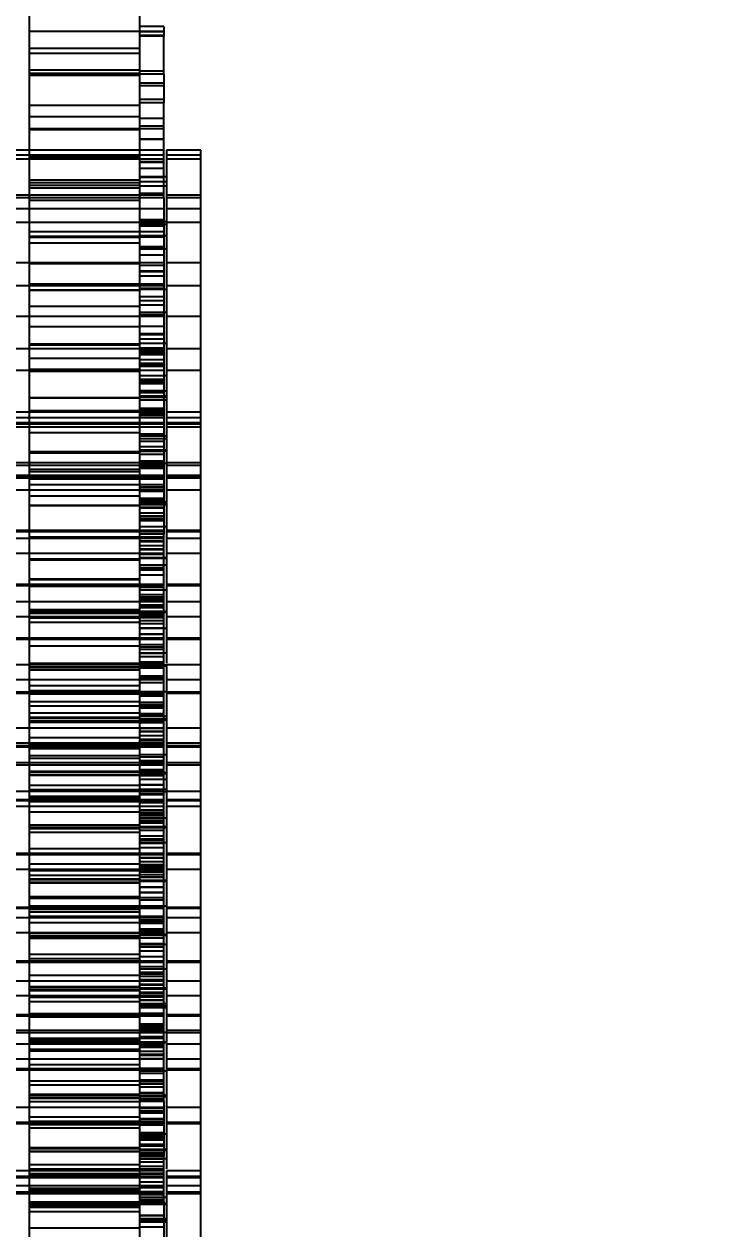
# Model space of a CAD drawing. Header units: metres. Extents: x 0 to 21025, y 0 to 14850.
# Drawn here: x 8857.71 to 8867.15, y 13120.65 to 13137.27 of the extents above; entities that cross this region are included whole.
import ezdxf

# ---------------------------------------------------------------- set-up
doc = ezdxf.new("R2010")
doc.units = ezdxf.units.M
doc.header["$LTSCALE"] = 25
doc.linetypes.add('HIDDEN2', pattern=[4.7625, 3.175, -1.5875])
doc.layers.add('18_COTAS', color=7, linetype='Continuous')
doc.layers.add('ST1', color=7, linetype='HIDDEN2')
doc.styles.add('ROMANS', font='ROMANS.SHX')
doc.dimstyles.new('25___1-25', dxfattribs={"dimscale": 25, "dimtxt": 2.5, "dimasz": 2, "dimexe": 1.5, "dimexo": 1, "dimgap": 0.5, "dimtad": 1, "dimzin": 12, "dimtxsty": 'ROMANS', "dimcen": 0, "dimclrd": 256, "dimclre": 256, "dimclrt": 3, "dimazin": 3, "dimtfac": 1, "dimtmove": 0, "dimatfit": 0, "dimfxl": 1, "dimlwd": -1, "dimlwe": -1, "dimarcsym": 0})

# ---------------------------------------------------------------- blocks, each defined once
blk = doc.blocks.new('*D14')
at = {"layer": '18_COTAS', "transparency": 16777216}
for p, q in [((8767.149, 13416.484), (9534.934, 13416.484)), ((9497.434, 11742.681), (9497.434, 13366.484)), ((8955.399, 11692.681), (9534.934, 11692.681))]:
    blk.add_line(p, q, dxfattribs=at)
for points in [[(9489.1, 13366.484), (9505.767, 13366.484), (9497.434, 13416.484)], [(9489.1, 11742.681), (9505.767, 11742.681), (9497.434, 11692.681)]]:
    blk.add_solid(points, dxfattribs=at)
at = {"layer": 'Defpoints', "color": 0, "transparency": 16777216}
for p in [(8742.149, 13416.484), (9497.434, 13416.484), (8930.399, 11692.681)]:
    blk.add_point(p, dxfattribs=at)
at = {"layer": '18_COTAS', "color": 3, "transparency": 16777216, "insert": (9447.731, 12554.582), "char_height": 62.5, "attachment_point": 5, "rotation": 90, "style": 'ROMANS'}
blk.add_mtext('1723,8', dxfattribs=at)

msp = doc.modelspace()

# ---------------------------------------------------------------- linework, layer by layer
at = {"layer": 'ST1'}
for p, q in [((8857.786, 13136.595), (8857.786, 13142.623)), ((8859.306, 13136.595), (8859.306, 13142.623)), ((8859.638, 13137.238), (8859.306, 13137.238)), ((8859.638, 13137.238), (8859.638, 13137.112)), ((8857.786, 13137.173), (8859.306, 13137.173)), ((8859.638, 13137.169), (8859.306, 13137.169)), ((8859.638, 13137.163), (8859.306, 13137.163)), ((8859.638, 13137.112), (8859.306, 13137.112)), ((8859.638, 13137.103), (8859.306, 13137.103)), ((8859.638, 13137.112), (8859.638, 13137.103)), ((8859.638, 13136.58), (8859.638, 13137.103)), ((8859.306, 13136.934), (8857.786, 13136.934)), ((8859.306, 13136.863), (8857.786, 13136.863)), ((8857.786, 13127.137), (8857.786, 13136.64)), ((8857.786, 13136.64), (8859.306, 13136.64)), ((8857.786, 13136.595), (8859.306, 13136.595)), ((8859.306, 13136.582), (8857.786, 13136.582)), ((8859.306, 13136.567), (8857.786, 13136.567)), ((8859.306, 13136.563), (8857.786, 13136.563)), ((8859.306, 13127.137), (8859.306, 13136.64)), ((8859.638, 13136.619), (8859.306, 13136.619)), ((8859.638, 13136.58), (8859.306, 13136.58)), ((8859.638, 13136.58), (8859.638, 13136.182)), ((8859.306, 13136.461), (8859.638, 13136.461)), ((8859.638, 13136.42), (8859.306, 13136.42)), ((8859.638, 13136.231), (8859.306, 13136.231)), ((8859.306, 13136.146), (8857.786, 13136.146)), ((8859.638, 13136.182), (8859.306, 13136.182)), ((8859.638, 13134.873), (8859.638, 13136.182)), ((8859.306, 13135.991), (8857.786, 13135.991)), ((8859.306, 13135.97), (8859.638, 13135.97)), ((8859.306, 13135.824), (8857.786, 13135.824)), ((8857.786, 13135.817), (8859.306, 13135.817)), ((8859.638, 13135.862), (8859.306, 13135.862)), ((8859.306, 13135.83), (8859.638, 13135.83)), ((8859.638, 13135.826), (8859.306, 13135.826)), ((8859.638, 13135.684), (8859.306, 13135.684)), ((8859.638, 13135.678), (8859.306, 13135.678)), ((8859.306, 13135.531), (8844.807, 13135.531)), ((8859.306, 13135.462), (8844.807, 13135.462)), ((8859.306, 13135.405), (8844.807, 13135.405)), ((8859.638, 13135.531), (8857.786, 13135.531)), ((8859.638, 13135.462), (8857.786, 13135.462)), ((8859.306, 13135.449), (8857.786, 13135.449)), ((8857.786, 13135.429), (8859.306, 13135.429)), ((8859.638, 13135.405), (8857.786, 13135.405)), ((8859.675, 13135.531), (8859.675, 13135.405)), ((8860.149, 13135.531), (8859.675, 13135.531)), ((8860.149, 13135.462), (8859.675, 13135.462)), ((8859.675, 13135.405), (8859.675, 13134.873)), ((8860.149, 13135.405), (8859.675, 13135.405)), ((8860.149, 13135.405), (8860.149, 13135.531)), ((8860.149, 13134.873), (8860.149, 13135.405)), ((8859.638, 13135.368), (8859.306, 13135.368)), ((8859.638, 13135.359), (8859.306, 13135.359)), ((8859.638, 13135.279), (8859.306, 13135.279)), ((8859.306, 13135.119), (8857.786, 13135.119)), ((8859.306, 13135.082), (8857.786, 13135.082)), ((8859.306, 13135.078), (8857.786, 13135.078)), ((8859.306, 13135.041), (8857.786, 13135.041)), ((8859.638, 13135.162), (8859.306, 13135.162)), ((8859.638, 13135.155), (8859.306, 13135.155)), ((8859.675, 13135.093), (8859.306, 13135.093)), ((8859.675, 13135.162), (8859.638, 13135.162)), ((8859.306, 13134.912), (8844.807, 13134.912)), ((8859.306, 13135.007), (8857.786, 13135.007)), ((8859.638, 13134.912), (8857.786, 13134.912)), ((8859.675, 13135.036), (8859.306, 13135.036)), ((8859.638, 13134.935), (8859.306, 13134.935)), ((8860.149, 13134.912), (8859.675, 13134.912)), ((8859.306, 13134.873), (8844.807, 13134.873)), ((8859.306, 13134.719), (8844.807, 13134.719)), ((8859.306, 13134.873), (8857.786, 13134.873)), ((8859.306, 13134.838), (8857.786, 13134.838)), ((8859.638, 13134.719), (8857.786, 13134.719)), ((8859.638, 13134.873), (8859.306, 13134.873)), ((8859.638, 13134.873), (8859.638, 13133.852)), ((8859.675, 13134.873), (8859.675, 13131.183)), ((8860.149, 13134.873), (8859.675, 13134.873)), ((8860.149, 13134.719), (8859.675, 13134.719)), ((8860.149, 13134.165), (8860.149, 13134.873)), ((8859.638, 13134.571), (8859.306, 13134.571)), ((8859.675, 13134.543), (8859.306, 13134.543)), ((8859.306, 13134.533), (8844.807, 13134.533)), ((8859.638, 13134.533), (8857.786, 13134.533)), ((8859.306, 13134.402), (8857.786, 13134.402)), ((8859.675, 13134.504), (8859.306, 13134.504)), ((8859.638, 13134.487), (8859.306, 13134.487)), ((8859.306, 13134.485), (8859.638, 13134.485)), ((8859.638, 13134.406), (8859.306, 13134.406)), ((8860.149, 13134.533), (8859.675, 13134.533)), ((8859.306, 13134.339), (8857.786, 13134.339)), ((8857.786, 13134.332), (8859.306, 13134.332)), ((8859.306, 13134.247), (8857.786, 13134.247)), ((8859.675, 13134.35), (8859.306, 13134.35)), ((8859.638, 13134.331), (8859.306, 13134.331)), ((8859.638, 13134.199), (8859.306, 13134.199)), ((8859.638, 13134.193), (8859.306, 13134.193)), ((8859.675, 13134.164), (8859.306, 13134.164)), ((8859.306, 13134.085), (8859.638, 13134.085)), ((8859.638, 13134.084), (8859.306, 13134.084)), ((8860.149, 13131.183), (8860.149, 13134.165)), ((8859.306, 13133.977), (8844.807, 13133.977)), ((8859.638, 13133.977), (8857.786, 13133.977)), ((8859.306, 13133.964), (8857.786, 13133.964)), ((8859.638, 13133.938), (8859.306, 13133.938)), ((8860.149, 13133.977), (8859.675, 13133.977)), ((8859.306, 13133.864), (8859.638, 13133.864)), ((8859.638, 13133.857), (8859.306, 13133.857)), ((8859.638, 13133.852), (8859.306, 13133.852)), ((8859.638, 13133.794), (8859.306, 13133.794)), ((8859.638, 13133.857), (8859.638, 13130.231)), ((8859.306, 13133.661), (8844.807, 13133.661)), ((8857.786, 13133.685), (8859.306, 13133.685)), ((8859.638, 13133.661), (8857.786, 13133.661)), ((8859.306, 13133.597), (8857.786, 13133.597)), ((8859.306, 13133.593), (8857.786, 13133.593)), ((8859.638, 13133.682), (8859.306, 13133.682)), ((8859.638, 13133.67), (8859.306, 13133.67)), ((8859.638, 13133.623), (8859.306, 13133.623)), ((8859.638, 13133.615), (8859.306, 13133.615)), ((8859.675, 13133.608), (8859.306, 13133.608)), ((8860.149, 13133.661), (8859.675, 13133.661)), ((8859.638, 13133.509), (8859.306, 13133.509)), ((8859.638, 13133.45), (8859.306, 13133.45)), ((8859.306, 13133.395), (8859.638, 13133.395)), ((8859.306, 13133.234), (8844.807, 13133.234)), ((8859.306, 13133.375), (8857.786, 13133.375)), ((8859.638, 13133.234), (8857.786, 13133.234)), ((8859.675, 13133.292), (8859.306, 13133.292)), ((8859.306, 13133.263), (8859.638, 13133.263)), ((8860.149, 13133.234), (8859.675, 13133.234)), ((8859.306, 13133.094), (8857.786, 13133.094)), ((8859.638, 13133.096), (8859.306, 13133.096)), ((8859.306, 13133), (8859.638, 13133)), ((8859.638, 13132.985), (8859.306, 13132.985)), ((8859.638, 13132.921), (8859.306, 13132.921)), ((8859.306, 13132.788), (8844.807, 13132.788)), ((8859.306, 13132.854), (8857.786, 13132.854)), ((8857.786, 13132.847), (8859.306, 13132.847)), ((8859.638, 13132.788), (8857.786, 13132.788)), ((8859.675, 13132.865), (8859.306, 13132.865)), ((8859.638, 13132.801), (8859.306, 13132.801)), ((8859.638, 13132.764), (8859.306, 13132.764)), ((8859.638, 13132.743), (8859.306, 13132.743)), ((8859.638, 13132.728), (8859.306, 13132.728)), ((8859.638, 13132.714), (8859.306, 13132.714)), ((8860.149, 13132.788), (8859.675, 13132.788)), ((8859.306, 13132.658), (8857.786, 13132.658)), ((8859.638, 13132.708), (8859.306, 13132.708)), ((8859.638, 13132.639), (8859.306, 13132.639)), ((8859.638, 13132.587), (8859.306, 13132.587)), ((8859.638, 13132.566), (8859.306, 13132.566)), ((8859.638, 13132.548), (8859.306, 13132.548)), ((8859.306, 13132.492), (8844.807, 13132.492)), ((8859.306, 13132.503), (8857.786, 13132.503)), ((8859.638, 13132.492), (8857.786, 13132.492)), ((8859.306, 13132.479), (8857.786, 13132.479)), ((8859.675, 13132.419), (8859.306, 13132.419)), ((8860.149, 13132.492), (8859.675, 13132.492)), ((8859.638, 13132.367), (8859.306, 13132.367)), ((8859.306, 13132.341), (8859.638, 13132.341)), ((8859.638, 13132.34), (8859.306, 13132.34)), ((8859.638, 13132.332), (8859.306, 13132.332)), ((8859.638, 13132.309), (8859.306, 13132.309)), ((8859.306, 13132.112), (8857.786, 13132.112)), ((8859.306, 13132.108), (8857.786, 13132.108)), ((8859.638, 13132.21), (8859.306, 13132.21)), ((8859.638, 13132.208), (8859.306, 13132.208)), ((8859.638, 13132.194), (8859.306, 13132.194)), ((8859.638, 13132.185), (8859.306, 13132.185)), ((8859.306, 13132.141), (8859.675, 13132.141)), ((8859.675, 13132.123), (8859.306, 13132.123)), ((8859.638, 13132.086), (8859.306, 13132.086)), ((8859.306, 13132.084), (8859.675, 13132.084)), ((8859.638, 13132.21), (8859.675, 13132.21)), ((8859.306, 13131.916), (8844.807, 13131.916)), ((8857.786, 13131.941), (8859.306, 13131.941)), ((8859.638, 13131.916), (8857.786, 13131.916)), ((8859.638, 13131.965), (8859.306, 13131.965)), ((8859.638, 13131.937), (8859.306, 13131.937)), ((8859.638, 13131.916), (8859.306, 13131.916)), ((8859.306, 13131.91), (8859.638, 13131.91)), ((8860.149, 13131.916), (8859.675, 13131.916)), ((8844.807, 13131.841), (8859.306, 13131.841)), ((8844.807, 13131.772), (8859.306, 13131.772)), ((8859.306, 13131.749), (8844.807, 13131.749)), ((8857.786, 13131.841), (8859.638, 13131.841)), ((8857.786, 13131.772), (8859.638, 13131.772)), ((8859.638, 13131.749), (8857.786, 13131.749)), ((8859.638, 13131.879), (8859.306, 13131.879)), ((8859.638, 13131.871), (8859.306, 13131.871)), ((8859.675, 13131.841), (8860.149, 13131.841)), ((8859.675, 13131.772), (8860.149, 13131.772)), ((8860.149, 13131.749), (8859.675, 13131.749)), ((8844.807, 13131.715), (8859.306, 13131.715)), ((8857.786, 13131.715), (8859.638, 13131.715)), ((8859.306, 13131.631), (8857.786, 13131.631)), ((8859.638, 13131.611), (8859.306, 13131.611)), ((8859.306, 13131.591), (8859.675, 13131.591)), ((8859.306, 13131.552), (8859.675, 13131.552)), ((8859.675, 13131.715), (8860.149, 13131.715)), ((8859.675, 13131.547), (8859.306, 13131.547)), ((8859.306, 13131.518), (8859.638, 13131.518)), ((8859.306, 13131.515), (8859.638, 13131.515)), ((8859.638, 13131.436), (8859.306, 13131.436)), ((8859.306, 13131.398), (8859.675, 13131.398)), ((8844.807, 13131.222), (8859.306, 13131.222)), ((8859.306, 13131.369), (8857.786, 13131.369)), ((8857.786, 13131.362), (8859.306, 13131.362)), ((8859.306, 13131.35), (8857.786, 13131.35)), ((8857.786, 13131.222), (8859.638, 13131.222)), ((8859.675, 13131.38), (8859.306, 13131.38)), ((8859.638, 13131.372), (8859.306, 13131.372)), ((8859.638, 13131.334), (8859.306, 13131.334)), ((8859.638, 13131.241), (8859.306, 13131.241)), ((8859.638, 13131.229), (8859.306, 13131.229)), ((8859.638, 13131.223), (8859.306, 13131.223)), ((8859.675, 13131.222), (8860.149, 13131.222)), ((8844.807, 13131.183), (8859.306, 13131.183)), ((8857.786, 13131.183), (8859.638, 13131.183)), ((8859.306, 13131.124), (8857.786, 13131.124)), ((8859.306, 13131.094), (8857.786, 13131.094)), ((8859.306, 13131.212), (8859.675, 13131.212)), ((8859.638, 13131.154), (8859.306, 13131.154)), ((8859.638, 13131.139), (8859.306, 13131.139)), ((8859.675, 13131.183), (8859.675, 13131.044)), ((8859.675, 13131.183), (8860.149, 13131.183)), ((8860.149, 13131.044), (8860.149, 13131.183)), ((8859.306, 13131.044), (8844.807, 13131.044)), ((8844.807, 13131.029), (8859.306, 13131.029)), ((8859.306, 13131.007), (8844.807, 13131.007)), ((8859.638, 13131.044), (8857.786, 13131.044)), ((8857.786, 13131.029), (8859.638, 13131.029)), ((8859.638, 13131.007), (8857.786, 13131.007)), ((8859.306, 13130.994), (8857.786, 13130.994)), ((8859.306, 13130.914), (8857.786, 13130.914)), ((8859.638, 13130.999), (8859.306, 13130.999)), ((8859.638, 13130.993), (8859.306, 13130.993)), ((8859.638, 13130.912), (8859.306, 13130.912)), ((8859.675, 13131.044), (8859.675, 13130.172)), ((8860.149, 13131.044), (8859.675, 13131.044)), ((8859.675, 13131.029), (8860.149, 13131.029)), ((8860.149, 13131.007), (8859.675, 13131.007)), ((8860.149, 13130.172), (8860.149, 13131.044)), ((8844.807, 13130.843), (8859.306, 13130.843)), ((8857.786, 13130.843), (8859.638, 13130.843)), ((8859.306, 13130.759), (8857.786, 13130.759)), ((8859.638, 13130.882), (8859.306, 13130.882)), ((8859.638, 13130.847), (8859.306, 13130.847)), ((8859.638, 13130.843), (8859.306, 13130.843)), ((8859.638, 13130.824), (8859.306, 13130.824)), ((8859.638, 13130.822), (8859.306, 13130.822)), ((8859.638, 13130.723), (8859.306, 13130.723)), ((8859.675, 13130.843), (8860.149, 13130.843)), ((8859.306, 13130.627), (8857.786, 13130.627)), ((8859.306, 13130.623), (8857.786, 13130.623)), ((8859.638, 13130.7), (8859.306, 13130.7)), ((8859.675, 13130.675), (8859.306, 13130.675)), ((8859.306, 13130.656), (8859.675, 13130.656)), ((8859.675, 13130.638), (8859.306, 13130.638)), ((8859.638, 13130.601), (8859.306, 13130.601)), ((8859.306, 13130.597), (8859.638, 13130.597)), ((8859.638, 13130.596), (8859.306, 13130.596)), ((8859.638, 13130.521), (8859.306, 13130.521)), ((8859.638, 13130.48), (8859.306, 13130.48)), ((8859.638, 13130.45), (8859.306, 13130.45)), ((8859.306, 13130.425), (8859.638, 13130.425)), ((8859.638, 13130.418), (8859.306, 13130.418)), ((8844.807, 13130.287), (8859.306, 13130.287)), ((8859.306, 13130.264), (8844.807, 13130.264)), ((8857.786, 13130.287), (8859.638, 13130.287)), ((8859.638, 13130.264), (8857.786, 13130.264)), ((8859.306, 13130.34), (8859.675, 13130.34)), ((8859.638, 13130.271), (8859.306, 13130.271)), ((8859.638, 13130.231), (8859.306, 13130.231)), ((8859.638, 13122.405), (8859.638, 13130.231)), ((8859.675, 13130.287), (8860.149, 13130.287)), ((8860.149, 13130.264), (8859.675, 13130.264)), ((8859.306, 13130.172), (8844.807, 13130.172)), ((8857.786, 13130.196), (8859.306, 13130.196)), ((8859.638, 13130.172), (8857.786, 13130.172)), ((8859.638, 13130.193), (8859.306, 13130.193)), ((8859.638, 13130.172), (8859.306, 13130.172)), ((8859.638, 13130.135), (8859.306, 13130.135)), ((8859.638, 13130.134), (8859.306, 13130.134)), ((8859.638, 13130.126), (8859.306, 13130.126)), ((8859.638, 13130.126), (8859.306, 13130.126)), ((8859.638, 13130.071), (8859.306, 13130.071)), ((8859.675, 13130.172), (8859.675, 13129.3)), ((8860.149, 13130.172), (8859.675, 13130.172)), ((8860.149, 13129.27), (8860.149, 13130.172)), ((8844.807, 13129.971), (8859.306, 13129.971)), ((8857.786, 13129.971), (8859.638, 13129.971)), ((8859.306, 13130.031), (8859.638, 13130.031)), ((8859.638, 13130.016), (8859.306, 13130.016)), ((8859.638, 13129.951), (8859.306, 13129.951)), ((8859.306, 13129.913), (8859.675, 13129.913)), ((8859.675, 13129.895), (8859.306, 13129.895)), ((8859.675, 13129.971), (8860.149, 13129.971)), ((8859.306, 13129.887), (8857.786, 13129.887)), ((8859.306, 13129.884), (8857.786, 13129.884)), ((8857.786, 13129.877), (8859.306, 13129.877)), ((8859.675, 13129.803), (8859.306, 13129.803)), ((8859.306, 13129.774), (8859.638, 13129.774)), ((8859.638, 13129.744), (8859.306, 13129.744)), ((8859.638, 13129.738), (8859.306, 13129.738)), ((8859.306, 13129.613), (8857.786, 13129.613)), ((8859.306, 13129.605), (8857.786, 13129.605)), ((8859.638, 13129.669), (8859.306, 13129.669)), ((8844.807, 13129.544), (8859.306, 13129.544)), ((8859.306, 13129.522), (8844.807, 13129.522)), ((8857.786, 13129.544), (8859.638, 13129.544)), ((8859.638, 13129.522), (8857.786, 13129.522)), ((8859.306, 13129.509), (8857.786, 13129.509)), ((8859.638, 13129.496), (8859.306, 13129.496)), ((8859.306, 13129.467), (8859.675, 13129.467)), ((8859.638, 13129.397), (8859.306, 13129.397)), ((8859.638, 13129.395), (8859.306, 13129.395)), ((8859.675, 13129.544), (8860.149, 13129.544)), ((8860.149, 13129.522), (8859.675, 13129.522)), ((8859.306, 13129.3), (8844.807, 13129.3)), ((8859.638, 13129.3), (8857.786, 13129.3)), ((8859.638, 13129.362), (8859.306, 13129.362)), ((8859.638, 13129.339), (8859.306, 13129.339)), ((8859.638, 13129.328), (8859.306, 13129.328)), ((8859.306, 13129.322), (8859.638, 13129.322)), ((8859.638, 13129.254), (8859.306, 13129.254)), ((8859.638, 13129.249), (8859.306, 13129.249)), ((8859.638, 13129.238), (8859.306, 13129.238)), ((8859.675, 13129.3), (8859.675, 13128.454)), ((8860.149, 13129.3), (8859.675, 13129.3)), ((8860.149, 13128.428), (8860.149, 13129.3)), ((8844.807, 13129.098), (8859.306, 13129.098)), ((8859.306, 13129.19), (8857.786, 13129.19)), ((8859.306, 13129.169), (8857.786, 13129.169)), ((8859.306, 13129.142), (8857.786, 13129.142)), ((8859.306, 13129.138), (8857.786, 13129.138)), ((8857.786, 13129.098), (8859.638, 13129.098)), ((8859.306, 13129.074), (8857.786, 13129.074)), ((8859.638, 13129.215), (8859.306, 13129.215)), ((8859.306, 13129.171), (8859.675, 13129.171)), ((8859.675, 13129.153), (8859.306, 13129.153)), ((8859.638, 13129.144), (8859.306, 13129.144)), ((8859.306, 13129.136), (8859.638, 13129.136)), ((8859.638, 13129.116), (8859.306, 13129.116)), ((8859.638, 13129.099), (8859.306, 13129.099)), ((8859.638, 13129.077), (8859.306, 13129.077)), ((8859.675, 13129.098), (8860.149, 13129.098)), ((8859.306, 13129.014), (8857.786, 13129.014)), ((8859.638, 13129.036), (8859.306, 13129.036)), ((8859.638, 13128.995), (8859.306, 13128.995)), ((8859.306, 13128.94), (8859.638, 13128.94)), ((8859.675, 13128.931), (8859.306, 13128.931)), ((8844.807, 13128.802), (8859.306, 13128.802)), ((8859.306, 13128.779), (8844.807, 13128.779)), ((8857.786, 13128.802), (8859.638, 13128.802)), ((8859.638, 13128.779), (8857.786, 13128.779)), ((8859.306, 13128.853), (8859.638, 13128.853)), ((8859.638, 13128.851), (8859.306, 13128.851)), ((8859.675, 13128.802), (8860.149, 13128.802)), ((8860.149, 13128.779), (8859.675, 13128.779)), ((8859.306, 13128.69), (8857.786, 13128.69)), ((8859.638, 13128.706), (8859.306, 13128.706)), ((8859.638, 13128.674), (8859.306, 13128.674)), ((8859.638, 13128.641), (8859.306, 13128.641)), ((8859.306, 13128.595), (8859.675, 13128.595)), ((8859.638, 13128.586), (8859.306, 13128.586)), ((8859.306, 13128.428), (8844.807, 13128.428)), ((8857.786, 13128.452), (8859.306, 13128.452)), ((8859.306, 13128.443), (8857.786, 13128.443)), ((8859.638, 13128.428), (8857.786, 13128.428)), ((8859.306, 13128.399), (8857.786, 13128.399)), ((8859.306, 13128.546), (8859.638, 13128.546)), ((8859.638, 13128.466), (8859.306, 13128.466)), ((8859.638, 13128.449), (8859.306, 13128.449)), ((8859.638, 13128.428), (8859.306, 13128.428)), ((8859.306, 13128.428), (8859.675, 13128.428)), ((8859.675, 13128.41), (8859.306, 13128.41)), ((8859.675, 13128.428), (8859.675, 13127.556)), ((8860.149, 13128.428), (8859.675, 13128.428)), ((8860.149, 13127.556), (8860.149, 13128.428)), ((8844.807, 13128.226), (8859.306, 13128.226)), ((8857.786, 13128.392), (8859.306, 13128.392)), ((8859.306, 13128.357), (8857.786, 13128.357)), ((8857.786, 13128.226), (8859.638, 13128.226)), ((8859.638, 13128.391), (8859.306, 13128.391)), ((8859.638, 13128.382), (8859.306, 13128.382)), ((8859.638, 13128.272), (8859.306, 13128.272)), ((8859.638, 13128.259), (8859.306, 13128.259)), ((8859.638, 13128.253), (8859.306, 13128.253)), ((8859.675, 13128.226), (8860.149, 13128.226)), ((8859.306, 13128.142), (8857.786, 13128.142)), ((8859.306, 13128.072), (8857.786, 13128.072)), ((8859.638, 13128.184), (8859.306, 13128.184)), ((8844.807, 13128.059), (8859.306, 13128.059)), ((8859.306, 13128.037), (8844.807, 13128.037)), ((8857.786, 13128.059), (8859.638, 13128.059)), ((8859.638, 13128.037), (8857.786, 13128.037)), ((8859.306, 13128.024), (8857.786, 13128.024)), ((8859.306, 13127.921), (8857.786, 13127.921)), ((8859.675, 13128.059), (8859.306, 13128.059)), ((8859.306, 13128.03), (8859.638, 13128.03)), ((8859.638, 13128.028), (8859.306, 13128.028)), ((8859.638, 13128), (8859.306, 13128)), ((8859.638, 13127.912), (8859.306, 13127.912)), ((8859.675, 13128.059), (8860.149, 13128.059)), ((8860.149, 13128.037), (8859.675, 13128.037)), ((8859.306, 13127.861), (8857.786, 13127.861)), ((8857.786, 13127.766), (8859.306, 13127.766)), ((8859.638, 13127.877), (8859.306, 13127.877)), ((8859.638, 13127.854), (8859.306, 13127.854)), ((8859.638, 13127.843), (8859.306, 13127.843)), ((8859.306, 13127.837), (8859.638, 13127.837)), ((8859.638, 13127.753), (8859.306, 13127.753)), ((8859.638, 13127.752), (8859.306, 13127.752)), ((8859.638, 13127.73), (8859.306, 13127.73)), ((8859.306, 13127.705), (8857.786, 13127.705)), ((8857.786, 13127.697), (8859.306, 13127.697)), ((8859.306, 13127.657), (8857.786, 13127.657)), ((8859.306, 13127.653), (8857.786, 13127.653)), ((8857.786, 13127.64), (8859.306, 13127.64)), ((8859.306, 13127.723), (8859.675, 13127.723)), ((8859.306, 13127.686), (8859.675, 13127.686)), ((8859.675, 13127.668), (8859.306, 13127.668)), ((8859.638, 13127.651), (8859.306, 13127.651)), ((8859.638, 13127.631), (8859.306, 13127.631)), ((8859.306, 13127.556), (8844.807, 13127.556)), ((8859.638, 13127.556), (8857.786, 13127.556)), ((8859.306, 13127.425), (8857.786, 13127.425)), ((8859.638, 13127.551), (8859.306, 13127.551)), ((8859.638, 13127.51), (8859.306, 13127.51)), ((8859.638, 13127.51), (8859.306, 13127.51)), ((8859.638, 13127.505), (8859.306, 13127.505)), ((8859.306, 13127.455), (8859.638, 13127.455)), ((8859.638, 13127.4), (8859.306, 13127.4)), ((8859.675, 13127.556), (8859.675, 13127.047)), ((8860.149, 13127.556), (8859.675, 13127.556)), ((8860.149, 13127.042), (8860.149, 13127.556)), ((8844.807, 13127.354), (8859.306, 13127.354)), ((8844.807, 13127.317), (8859.306, 13127.317)), ((8859.306, 13127.294), (8844.807, 13127.294)), ((8857.786, 13127.354), (8859.638, 13127.354)), ((8859.306, 13127.33), (8857.786, 13127.33)), ((8857.786, 13127.317), (8859.638, 13127.317)), ((8859.638, 13127.294), (8857.786, 13127.294)), ((8859.306, 13127.27), (8857.786, 13127.27)), ((8859.306, 13127.391), (8859.638, 13127.391)), ((8859.638, 13127.354), (8859.306, 13127.354)), ((8859.638, 13127.333), (8859.306, 13127.333)), ((8859.675, 13127.354), (8860.149, 13127.354)), ((8859.675, 13127.317), (8860.149, 13127.317)), ((8860.149, 13127.294), (8859.675, 13127.294)), ((8859.306, 13127.078), (8844.807, 13127.078)), ((8859.306, 13127.176), (8857.786, 13127.176)), ((8859.306, 13127.137), (8857.786, 13127.137)), ((8857.786, 13123.224), (8857.786, 13127.137)), ((8859.638, 13127.078), (8857.786, 13127.078)), ((8859.675, 13127.187), (8859.306, 13127.187)), ((8859.638, 13127.156), (8859.306, 13127.156)), ((8859.306, 13123.224), (8859.306, 13127.137)), ((8859.306, 13127.108), (8859.638, 13127.108)), ((8859.638, 13127.107), (8859.306, 13127.107)), ((8859.638, 13127.101), (8859.306, 13127.101)), ((8860.149, 13127.078), (8859.675, 13127.078)), ((8859.306, 13127.047), (8844.807, 13127.047)), ((8859.638, 13127.047), (8857.786, 13127.047)), ((8859.306, 13126.958), (8857.786, 13126.958)), ((8857.786, 13126.954), (8859.306, 13126.954)), ((8859.306, 13126.914), (8857.786, 13126.914)), ((8857.786, 13126.907), (8859.306, 13126.907)), ((8859.306, 13127.061), (8859.638, 13127.061)), ((8859.638, 13126.981), (8859.306, 13126.981)), ((8859.638, 13126.961), (8859.306, 13126.961)), ((8859.306, 13126.943), (8859.675, 13126.943)), ((8859.638, 13126.929), (8859.306, 13126.929)), ((8859.638, 13126.928), (8859.306, 13126.928)), ((8859.675, 13126.925), (8859.306, 13126.925)), ((8859.638, 13126.897), (8859.306, 13126.897)), ((8859.675, 13127.047), (8859.675, 13123.357)), ((8860.149, 13127.047), (8859.675, 13127.047)), ((8860.149, 13126.339), (8860.149, 13127.047)), ((8857.786, 13126.768), (8859.306, 13126.768)), ((8859.306, 13126.851), (8859.675, 13126.851)), ((8859.638, 13126.774), (8859.306, 13126.774)), ((8859.638, 13126.768), (8859.306, 13126.768)), ((8859.306, 13126.684), (8844.807, 13126.684)), ((8844.807, 13126.574), (8859.306, 13126.574)), ((8857.786, 13126.708), (8859.306, 13126.708)), ((8859.638, 13126.684), (8857.786, 13126.684)), ((8859.306, 13126.613), (8857.786, 13126.613)), ((8859.306, 13126.587), (8857.786, 13126.587)), ((8857.786, 13126.574), (8859.638, 13126.574)), ((8859.675, 13126.709), (8859.306, 13126.709)), ((8859.638, 13126.705), (8859.306, 13126.705)), ((8859.638, 13126.699), (8859.306, 13126.699)), ((8859.638, 13126.683), (8859.306, 13126.683)), ((8859.675, 13126.678), (8859.306, 13126.678)), ((8859.638, 13126.646), (8859.306, 13126.646)), ((8859.638, 13126.638), (8859.306, 13126.638)), ((8860.149, 13126.684), (8859.675, 13126.684)), ((8859.675, 13126.574), (8860.149, 13126.574)), ((8859.306, 13126.552), (8844.807, 13126.552)), ((8844.807, 13126.482), (8859.306, 13126.482)), ((8859.638, 13126.552), (8857.786, 13126.552)), ((8859.306, 13126.539), (8857.786, 13126.539)), ((8857.786, 13126.482), (8859.638, 13126.482)), ((8859.306, 13126.398), (8857.786, 13126.398)), ((8859.638, 13126.528), (8859.306, 13126.528)), ((8859.638, 13126.427), (8859.306, 13126.427)), ((8860.149, 13126.552), (8859.675, 13126.552)), ((8859.675, 13126.482), (8860.149, 13126.482)), ((8859.638, 13126.392), (8859.306, 13126.392)), ((8859.638, 13126.369), (8859.306, 13126.369)), ((8859.638, 13126.359), (8859.306, 13126.359)), ((8859.306, 13126.352), (8859.638, 13126.352)), ((8859.675, 13126.315), (8859.306, 13126.315)), ((8859.306, 13126.286), (8859.638, 13126.286)), ((8859.638, 13126.268), (8859.306, 13126.268)), ((8859.638, 13126.245), (8859.306, 13126.245)), ((8860.149, 13123.357), (8860.149, 13126.339)), ((8859.306, 13126.22), (8857.786, 13126.22)), ((8857.786, 13126.212), (8859.306, 13126.212)), ((8859.306, 13126.177), (8857.786, 13126.177)), ((8859.306, 13126.172), (8857.786, 13126.172)), ((8859.306, 13126.168), (8857.786, 13126.168)), ((8859.306, 13126.117), (8857.786, 13126.117)), ((8859.306, 13126.201), (8859.675, 13126.201)), ((8859.675, 13126.183), (8859.306, 13126.183)), ((8859.638, 13126.146), (8859.306, 13126.146)), ((8859.638, 13126.066), (8859.306, 13126.066)), ((8859.638, 13126.025), (8859.306, 13126.025)), ((8859.638, 13126.008), (8859.306, 13126.008)), ((8859.306, 13125.979), (8859.675, 13125.979)), ((8859.306, 13125.97), (8859.638, 13125.97)), ((8859.638, 13125.906), (8859.306, 13125.906)), ((8844.807, 13125.832), (8859.306, 13125.832)), ((8859.306, 13125.812), (8844.807, 13125.812)), ((8859.306, 13125.809), (8844.807, 13125.809)), ((8857.786, 13125.896), (8859.306, 13125.896)), ((8857.786, 13125.832), (8859.638, 13125.832)), ((8859.638, 13125.812), (8857.786, 13125.812)), ((8859.638, 13125.809), (8857.786, 13125.809)), ((8859.638, 13125.766), (8859.306, 13125.766)), ((8859.638, 13125.761), (8859.306, 13125.761)), ((8859.675, 13125.832), (8860.149, 13125.832)), ((8860.149, 13125.812), (8859.675, 13125.812)), ((8860.149, 13125.809), (8859.675, 13125.809)), ((8844.807, 13125.61), (8859.306, 13125.61)), ((8859.306, 13125.681), (8857.786, 13125.681)), ((8857.786, 13125.61), (8859.638, 13125.61)), ((8859.306, 13125.586), (8857.786, 13125.586)), ((8859.638, 13125.711), (8859.306, 13125.711)), ((8859.638, 13125.671), (8859.306, 13125.671)), ((8859.638, 13125.656), (8859.306, 13125.656)), ((8859.306, 13125.647), (8859.638, 13125.647)), ((8859.638, 13125.616), (8859.306, 13125.616)), ((8859.638, 13125.61), (8859.306, 13125.61)), ((8859.638, 13125.589), (8859.306, 13125.589)), ((8859.306, 13125.576), (8859.638, 13125.576)), ((8859.675, 13125.61), (8860.149, 13125.61)), ((8859.306, 13125.526), (8857.786, 13125.526)), ((8859.306, 13125.473), (8857.786, 13125.473)), ((8857.786, 13125.469), (8859.306, 13125.469)), ((8859.306, 13125.429), (8857.786, 13125.429)), ((8857.786, 13125.422), (8859.306, 13125.422)), ((8859.638, 13125.535), (8859.306, 13125.535)), ((8859.638, 13125.503), (8859.306, 13125.503)), ((8859.638, 13125.496), (8859.306, 13125.496)), ((8859.306, 13125.458), (8859.675, 13125.458)), ((8859.675, 13125.443), (8859.306, 13125.443)), ((8859.675, 13125.44), (8859.306, 13125.44)), ((8859.306, 13125.364), (8859.638, 13125.364)), ((8859.638, 13125.363), (8859.306, 13125.363)), ((8859.638, 13125.289), (8859.306, 13125.289)), ((8859.638, 13125.283), (8859.306, 13125.283)), ((8844.807, 13125.089), (8859.306, 13125.089)), ((8859.306, 13125.229), (8857.786, 13125.229)), ((8859.306, 13125.208), (8857.786, 13125.208)), ((8859.306, 13125.102), (8857.786, 13125.102)), ((8857.786, 13125.089), (8859.638, 13125.089)), ((8859.638, 13125.217), (8859.306, 13125.217)), ((8859.638, 13125.214), (8859.306, 13125.214)), ((8859.638, 13125.185), (8859.306, 13125.185)), ((8859.306, 13125.107), (8859.675, 13125.107)), ((8859.675, 13125.089), (8860.149, 13125.089)), ((8859.306, 13125.067), (8844.807, 13125.067)), ((8859.306, 13124.939), (8844.807, 13124.939)), ((8859.638, 13125.067), (8857.786, 13125.067)), ((8859.306, 13125.054), (8857.786, 13125.054)), ((8857.786, 13125.023), (8859.306, 13125.023)), ((8857.786, 13124.964), (8859.306, 13124.964)), ((8859.638, 13124.939), (8857.786, 13124.939)), ((8859.638, 13124.96), (8859.306, 13124.96)), ((8859.638, 13124.942), (8859.306, 13124.942)), ((8859.638, 13124.939), (8859.306, 13124.939)), ((8859.638, 13124.907), (8859.306, 13124.907)), ((8859.638, 13124.902), (8859.306, 13124.902)), ((8860.149, 13125.067), (8859.675, 13125.067)), ((8860.149, 13124.939), (8859.675, 13124.939)), ((8844.807, 13124.738), (8859.306, 13124.738)), ((8859.306, 13124.869), (8857.786, 13124.869)), ((8857.786, 13124.738), (8859.638, 13124.738)), ((8859.638, 13124.894), (8859.306, 13124.894)), ((8859.638, 13124.884), (8859.306, 13124.884)), ((8859.638, 13124.874), (8859.306, 13124.874)), ((8859.306, 13124.867), (8859.638, 13124.867)), ((8859.638, 13124.783), (8859.306, 13124.783)), ((8859.638, 13124.783), (8859.306, 13124.783)), ((8859.638, 13124.76), (8859.306, 13124.76)), ((8859.675, 13124.738), (8860.149, 13124.738)), ((8859.306, 13124.735), (8857.786, 13124.735)), ((8857.786, 13124.727), (8859.306, 13124.727)), ((8859.306, 13124.687), (8857.786, 13124.687)), ((8859.306, 13124.683), (8857.786, 13124.683)), ((8859.306, 13124.654), (8857.786, 13124.654)), ((8859.306, 13124.716), (8859.675, 13124.716)), ((8859.675, 13124.698), (8859.306, 13124.698)), ((8859.638, 13124.661), (8859.306, 13124.661)), ((8859.638, 13124.581), (8859.306, 13124.581)), ((8859.675, 13124.57), (8859.306, 13124.57)), ((8859.306, 13124.432), (8857.786, 13124.432)), ((8859.306, 13124.541), (8859.638, 13124.541)), ((8859.638, 13124.54), (8859.306, 13124.54)), ((8859.306, 13124.485), (8859.638, 13124.485)), ((8844.807, 13124.347), (8859.306, 13124.347)), ((8859.306, 13124.324), (8844.807, 13124.324)), ((8859.306, 13124.373), (8857.786, 13124.373)), ((8857.786, 13124.347), (8859.638, 13124.347)), ((8859.638, 13124.324), (8857.786, 13124.324)), ((8859.638, 13124.401), (8859.306, 13124.401)), ((8859.638, 13124.264), (8859.306, 13124.264)), ((8859.675, 13124.347), (8860.149, 13124.347)), ((8860.149, 13124.324), (8859.675, 13124.324)), ((8857.786, 13124.151), (8859.306, 13124.151)), ((8859.306, 13124.235), (8859.675, 13124.235)), ((8859.638, 13124.186), (8859.306, 13124.186)), ((8859.638, 13124.162), (8859.306, 13124.162)), ((8859.638, 13124.131), (8859.306, 13124.131)), ((8859.306, 13124.091), (8859.638, 13124.091)), ((8859.306, 13124.067), (8844.807, 13124.067)), ((8859.638, 13124.067), (8857.786, 13124.067)), ((8859.306, 13123.988), (8857.786, 13123.988)), ((8857.786, 13123.984), (8859.306, 13123.984)), ((8859.306, 13123.945), (8857.786, 13123.945)), ((8859.306, 13123.937), (8857.786, 13123.937)), ((8857.786, 13123.937), (8859.306, 13123.937)), ((8859.638, 13124.022), (8859.306, 13124.022)), ((8859.638, 13124.016), (8859.306, 13124.016)), ((8859.638, 13124.011), (8859.306, 13124.011)), ((8859.306, 13123.973), (8859.675, 13123.973)), ((8859.675, 13123.955), (8859.306, 13123.955)), ((8859.638, 13123.911), (8859.306, 13123.911)), ((8860.149, 13124.067), (8859.675, 13124.067)), ((8844.807, 13123.866), (8859.306, 13123.866)), ((8857.786, 13123.866), (8859.638, 13123.866)), ((8859.306, 13123.841), (8857.786, 13123.841)), ((8859.306, 13123.782), (8857.786, 13123.782)), ((8859.306, 13123.903), (8859.638, 13123.903)), ((8859.638, 13123.866), (8859.306, 13123.866)), ((8859.638, 13123.845), (8859.306, 13123.845)), ((8859.638, 13123.804), (8859.306, 13123.804)), ((8859.638, 13123.798), (8859.306, 13123.798)), ((8859.306, 13123.757), (8859.675, 13123.757)), ((8859.675, 13123.866), (8860.149, 13123.866)), ((8844.807, 13123.604), (8859.306, 13123.604)), ((8859.306, 13123.582), (8844.807, 13123.582)), ((8859.306, 13123.617), (8857.786, 13123.617)), ((8857.786, 13123.604), (8859.638, 13123.604)), ((8859.638, 13123.582), (8857.786, 13123.582)), ((8859.638, 13123.729), (8859.306, 13123.729)), ((8859.306, 13123.726), (8859.675, 13123.726)), ((8859.675, 13123.698), (8859.306, 13123.698)), ((8859.306, 13123.62), (8859.638, 13123.62)), ((8859.638, 13123.619), (8859.306, 13123.619)), ((8859.675, 13123.604), (8860.149, 13123.604)), ((8860.149, 13123.582), (8859.675, 13123.582)), ((8859.306, 13123.569), (8857.786, 13123.569)), ((8859.638, 13123.473), (8859.306, 13123.473)), ((8859.638, 13123.457), (8859.306, 13123.457)), ((8859.638, 13123.441), (8859.306, 13123.441)), ((8859.638, 13123.422), (8859.306, 13123.422)), ((8844.807, 13123.388), (8859.306, 13123.388)), ((8844.807, 13123.357), (8859.306, 13123.357)), ((8857.786, 13123.388), (8859.306, 13123.388)), ((8857.786, 13123.357), (8859.638, 13123.357)), ((8857.786, 13123.279), (8859.306, 13123.279)), ((8859.306, 13123.259), (8857.786, 13123.259)), ((8859.306, 13123.25), (8857.786, 13123.25)), ((8857.786, 13123.242), (8859.306, 13123.242)), ((8859.638, 13123.399), (8859.306, 13123.399)), ((8859.638, 13123.389), (8859.306, 13123.389)), ((8859.638, 13123.388), (8859.306, 13123.388)), ((8859.306, 13123.382), (8859.638, 13123.382)), ((8859.306, 13123.363), (8859.675, 13123.363)), ((8859.638, 13123.298), (8859.306, 13123.298)), ((8859.638, 13123.275), (8859.306, 13123.275)), ((8859.675, 13123.388), (8860.149, 13123.388)), ((8859.675, 13123.357), (8859.675, 13123.221)), ((8859.675, 13123.357), (8860.149, 13123.357)), ((8860.149, 13123.195), (8860.149, 13123.357)), ((8859.306, 13123.195), (8844.807, 13123.195)), ((8859.306, 13123.224), (8857.786, 13123.224)), ((8857.786, 13119.282), (8857.786, 13123.224)), ((8857.786, 13123.219), (8859.306, 13123.219)), ((8859.306, 13123.202), (8857.786, 13123.202)), ((8859.306, 13123.198), (8857.786, 13123.198)), ((8859.638, 13123.195), (8857.786, 13123.195)), ((8859.306, 13123.124), (8857.786, 13123.124)), ((8859.306, 13123.118), (8857.786, 13123.118)), ((8859.306, 13123.1), (8857.786, 13123.1)), ((8859.306, 13123.231), (8859.675, 13123.231)), ((8859.306, 13119.282), (8859.306, 13123.224)), ((8859.638, 13123.216), (8859.306, 13123.216)), ((8859.675, 13123.213), (8859.306, 13123.213)), ((8859.638, 13123.195), (8859.306, 13123.195)), ((8859.638, 13123.176), (8859.306, 13123.176)), ((8859.638, 13123.158), (8859.306, 13123.158)), ((8859.638, 13123.15), (8859.306, 13123.15)), ((8859.638, 13123.096), (8859.306, 13123.096)), ((8859.675, 13123.195), (8859.675, 13122.324)), ((8860.149, 13123.195), (8859.675, 13123.195)), ((8860.149, 13122.323), (8860.149, 13123.195)), ((8844.807, 13122.994), (8859.306, 13122.994)), ((8857.786, 13122.994), (8859.638, 13122.994)), ((8859.306, 13122.91), (8857.786, 13122.91)), ((8859.638, 13123.055), (8859.306, 13123.055)), ((8859.638, 13123.039), (8859.306, 13123.039)), ((8859.306, 13123), (8859.638, 13123)), ((8859.675, 13122.994), (8860.149, 13122.994)), ((8844.807, 13122.862), (8859.306, 13122.862)), ((8859.306, 13122.839), (8844.807, 13122.839)), ((8857.786, 13122.862), (8859.638, 13122.862)), ((8859.638, 13122.839), (8857.786, 13122.839)), ((8859.638, 13122.861), (8859.306, 13122.861)), ((8859.638, 13122.84), (8859.306, 13122.84)), ((8859.675, 13122.826), (8859.306, 13122.826)), ((8859.306, 13122.797), (8859.638, 13122.797)), ((8859.675, 13122.862), (8860.149, 13122.862)), ((8860.149, 13122.839), (8859.675, 13122.839)), ((8859.306, 13122.688), (8857.786, 13122.688)), ((8859.306, 13122.629), (8857.786, 13122.629)), ((8859.638, 13122.701), (8859.306, 13122.701)), ((8859.638, 13122.696), (8859.306, 13122.696)), ((8859.638, 13122.676), (8859.306, 13122.676)), ((8859.638, 13122.646), (8859.306, 13122.646)), ((8859.306, 13122.606), (8859.638, 13122.606)), ((8859.306, 13122.503), (8857.786, 13122.503)), ((8857.786, 13122.499), (8859.306, 13122.499)), ((8859.306, 13122.46), (8857.786, 13122.46)), ((8857.786, 13122.452), (8859.306, 13122.452)), ((8859.638, 13122.526), (8859.306, 13122.526)), ((8859.638, 13122.52), (8859.306, 13122.52)), ((8859.306, 13122.491), (8859.675, 13122.491)), ((8859.306, 13122.488), (8859.675, 13122.488)), ((8859.675, 13122.47), (8859.306, 13122.47)), ((8859.638, 13122.437), (8859.306, 13122.437)), ((8859.638, 13122.418), (8859.306, 13122.418)), ((8859.306, 13122.323), (8844.807, 13122.323)), ((8857.786, 13122.407), (8859.306, 13122.407)), ((8859.638, 13122.323), (8857.786, 13122.323)), ((8859.638, 13122.405), (8859.306, 13122.405)), ((8859.638, 13122.319), (8859.306, 13122.319)), ((8859.638, 13122.313), (8859.306, 13122.313)), ((8859.638, 13122.277), (8859.306, 13122.277)), ((8859.638, 13122.272), (8859.306, 13122.272)), ((8859.638, 13122.244), (8859.306, 13122.244)), ((8859.638, 13122.405), (8859.638, 13121.65)), ((8859.675, 13122.323), (8859.675, 13121.477)), ((8860.149, 13122.323), (8859.675, 13122.323)), ((8860.149, 13121.451), (8860.149, 13122.323)), ((8844.807, 13122.122), (8859.306, 13122.122)), ((8844.807, 13122.119), (8859.306, 13122.119)), ((8859.306, 13122.097), (8844.807, 13122.097)), ((8859.306, 13122.192), (8857.786, 13122.192)), ((8859.306, 13122.132), (8857.786, 13122.132)), ((8857.786, 13122.122), (8859.638, 13122.122)), ((8857.786, 13122.119), (8859.638, 13122.119)), ((8859.638, 13122.097), (8857.786, 13122.097)), ((8859.306, 13122.097), (8857.786, 13122.097)), ((8859.306, 13122.084), (8857.786, 13122.084)), ((8859.638, 13122.167), (8859.306, 13122.167)), ((8859.306, 13122.159), (8859.638, 13122.159)), ((8859.638, 13122.122), (8859.306, 13122.122)), ((8859.638, 13122.101), (8859.306, 13122.101)), ((8859.638, 13122.078), (8859.306, 13122.078)), ((8859.675, 13122.122), (8860.149, 13122.122)), ((8859.675, 13122.119), (8860.149, 13122.119)), ((8860.149, 13122.097), (8859.675, 13122.097)), ((8859.306, 13122.038), (8857.786, 13122.038)), ((8859.638, 13121.972), (8859.306, 13121.972)), ((8859.675, 13121.954), (8859.306, 13121.954)), ((8859.638, 13121.937), (8859.306, 13121.937)), ((8859.638, 13121.914), (8859.306, 13121.914)), ((8859.306, 13121.765), (8857.786, 13121.765)), ((8857.786, 13121.757), (8859.306, 13121.757)), ((8859.638, 13121.904), (8859.306, 13121.904)), ((8859.306, 13121.897), (8859.638, 13121.897)), ((8859.306, 13121.876), (8859.638, 13121.876)), ((8859.638, 13121.875), (8859.306, 13121.875)), ((8859.638, 13121.813), (8859.306, 13121.813)), ((8859.638, 13121.79), (8859.306, 13121.79)), ((8859.306, 13121.746), (8859.675, 13121.746)), ((8859.306, 13121.717), (8857.786, 13121.717)), ((8859.306, 13121.713), (8857.786, 13121.713)), ((8859.638, 13121.729), (8859.306, 13121.729)), ((8859.675, 13121.728), (8859.306, 13121.728)), ((8859.638, 13121.697), (8859.306, 13121.697)), ((8859.638, 13121.691), (8859.306, 13121.691)), ((8859.306, 13121.681), (8859.638, 13121.681)), ((8859.638, 13121.665), (8859.306, 13121.665)), ((8859.306, 13121.65), (8859.638, 13121.65)), ((8859.306, 13121.618), (8859.675, 13121.618)), ((8859.638, 13121.611), (8859.306, 13121.611)), ((8859.638, 13121.028), (8859.638, 13121.65)), ((8859.306, 13121.451), (8844.807, 13121.451)), ((8857.786, 13121.535), (8859.306, 13121.535)), ((8857.786, 13121.475), (8859.306, 13121.475)), ((8859.638, 13121.451), (8857.786, 13121.451)), ((8859.638, 13121.57), (8859.306, 13121.57)), ((8859.306, 13121.515), (8859.638, 13121.515)), ((8859.638, 13121.472), (8859.306, 13121.472)), ((8859.638, 13121.451), (8859.306, 13121.451)), ((8859.638, 13121.414), (8859.306, 13121.414)), ((8859.675, 13121.451), (8859.675, 13121.133)), ((8860.149, 13121.451), (8859.675, 13121.451)), ((8860.149, 13121.133), (8860.149, 13121.451)), ((8844.807, 13121.377), (8859.306, 13121.377)), ((8859.306, 13121.354), (8844.807, 13121.354)), ((8844.807, 13121.249), (8859.306, 13121.249)), ((8859.306, 13121.407), (8857.786, 13121.407)), ((8859.306, 13121.395), (8857.786, 13121.395)), ((8859.306, 13121.38), (8857.786, 13121.38)), ((8857.786, 13121.377), (8859.638, 13121.377)), ((8859.638, 13121.354), (8857.786, 13121.354)), ((8857.786, 13121.249), (8859.638, 13121.249)), ((8859.638, 13121.405), (8859.306, 13121.405)), ((8859.638, 13121.295), (8859.306, 13121.295)), ((8859.675, 13121.377), (8860.149, 13121.377)), ((8860.149, 13121.354), (8859.675, 13121.354)), ((8859.675, 13121.249), (8860.149, 13121.249)), ((8859.306, 13121.154), (8844.807, 13121.154)), ((8859.306, 13121.133), (8844.807, 13121.133)), ((8859.306, 13121.207), (8857.786, 13121.207)), ((8859.306, 13121.194), (8857.786, 13121.194)), ((8859.306, 13121.165), (8857.786, 13121.165)), ((8859.638, 13121.154), (8857.786, 13121.154)), ((8859.638, 13121.133), (8857.786, 13121.133)), ((8859.638, 13121.216), (8859.306, 13121.216)), ((8859.638, 13121.161), (8859.306, 13121.161)), ((8859.306, 13121.121), (8859.638, 13121.121)), ((8859.675, 13121.082), (8859.306, 13121.082)), ((8860.149, 13121.154), (8859.675, 13121.154)), ((8859.675, 13121.133), (8859.675, 13117.443)), ((8860.149, 13121.133), (8859.675, 13121.133)), ((8860.149, 13119.841), (8860.149, 13121.133)), ((8859.306, 13121.018), (8857.786, 13121.018)), ((8857.786, 13121.014), (8859.306, 13121.014)), ((8857.786, 13121.008), (8859.306, 13121.008)), ((8857.786, 13120.993), (8859.306, 13120.993)), ((8859.306, 13120.975), (8857.786, 13120.975)), ((8857.786, 13120.967), (8859.306, 13120.967)), ((8859.306, 13120.944), (8857.786, 13120.944)), ((8859.306, 13121.053), (8859.638, 13121.053)), ((8859.638, 13121.041), (8859.306, 13121.041)), ((8859.638, 13121.028), (8859.306, 13121.028)), ((8859.306, 13121.003), (8859.675, 13121.003)), ((8859.675, 13120.985), (8859.306, 13120.985)), ((8859.638, 13121.028), (8859.638, 13119.645)), ((8859.306, 13120.884), (8857.786, 13120.884)), ((8859.638, 13120.834), (8859.306, 13120.834)), ((8859.638, 13120.828), (8859.306, 13120.828)), ((8859.675, 13120.785), (8859.306, 13120.785)), ((8859.638, 13120.775), (8859.306, 13120.775)), ((8859.675, 13120.764), (8859.306, 13120.764)), ((8859.638, 13120.759), (8859.306, 13120.759)), ((8859.306, 13120.746), (8859.675, 13120.746)), ((8857.786, 13120.663), (8859.306, 13120.663)), ((8859.638, 13120.674), (8859.306, 13120.674))]:
    msp.add_line(p, q, dxfattribs=at)

# ---------------------------------------------------------------- dimensions: what is measured, and where the dimension line sits
at = {"layer": '18_COTAS'}
dim = msp.add_linear_dim(base=(9497.434, 13416.484), p1=(8930.399, 11692.681), p2=(8742.149, 13416.484), angle=90, dimstyle='25___1-25', dxfattribs=at)
dim.commit()
dim.dimension.update_dxf_attribs({"geometry": '*D14', "text_midpoint": (9447.731, 12554.582)})

doc.saveas('drawing.dxf')
